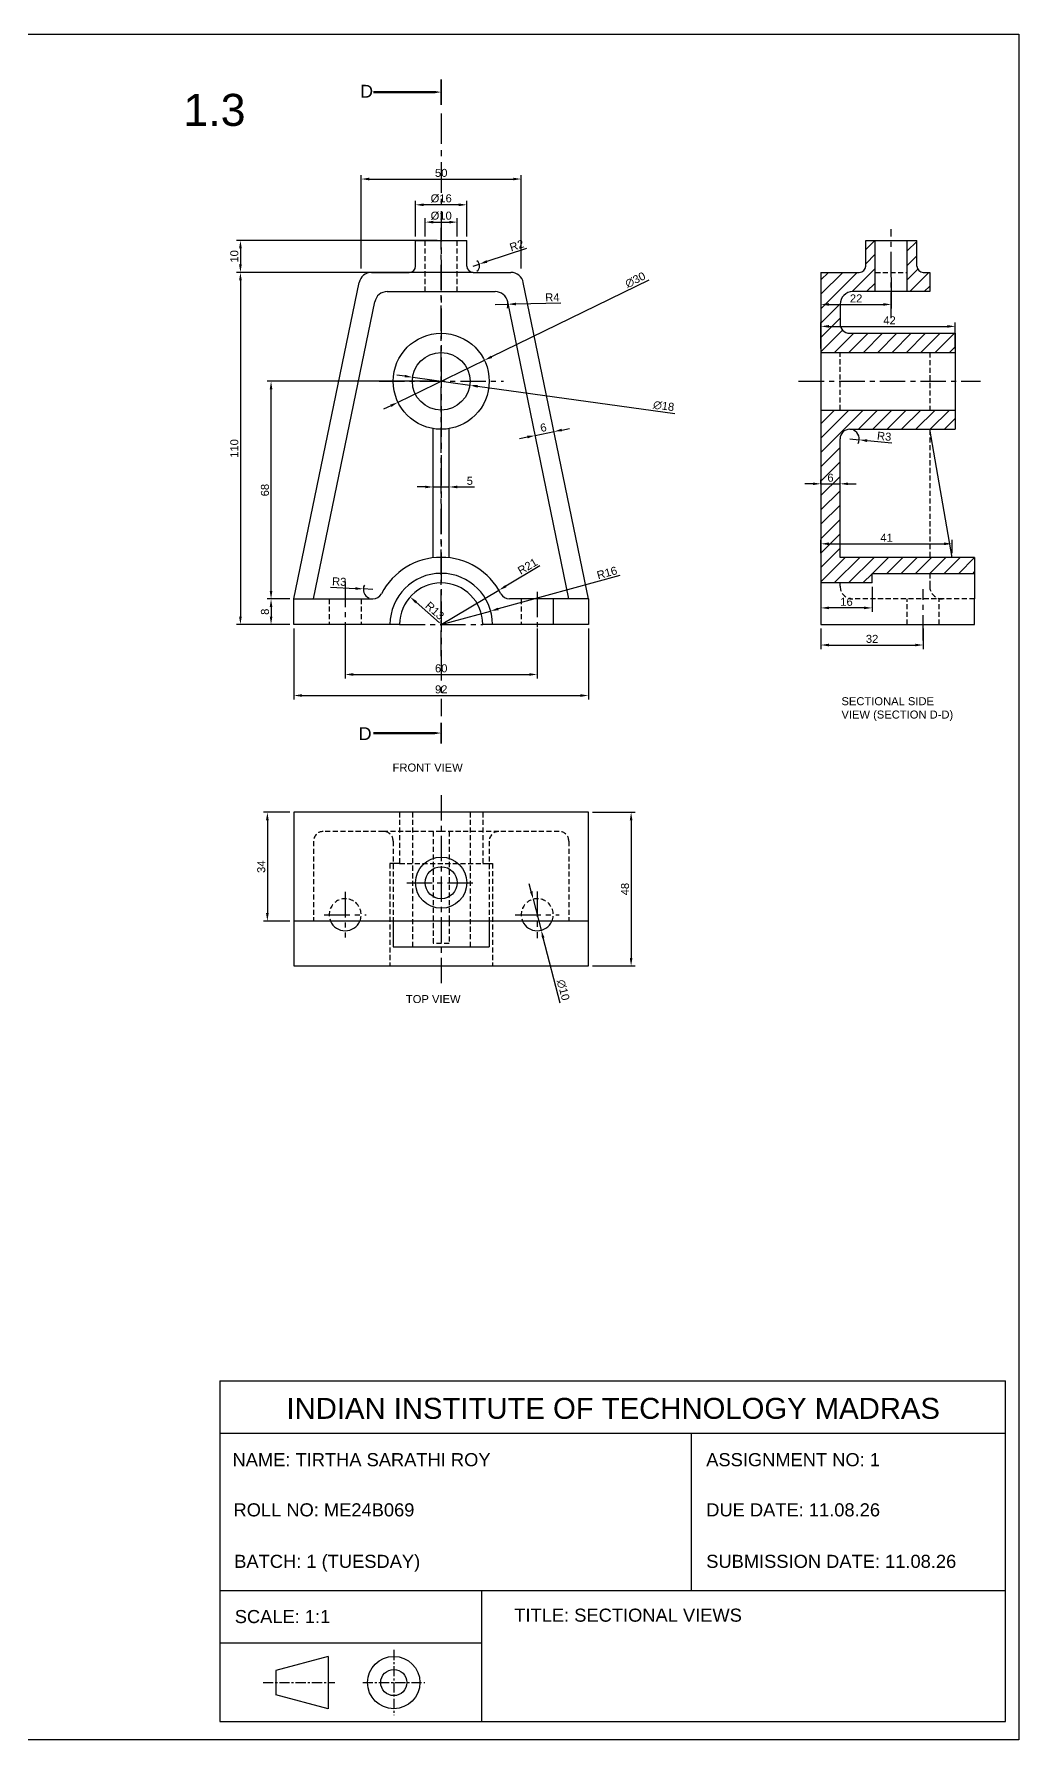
# Model space of a CAD drawing. Header units: millimetres. Extents: x 89 to 2222, y 348 to 1477.
# Drawn here: x 429 to 736, y 348 to 881 of the extents above; entities that cross this region are included whole.
import ezdxf

# ---------------------------------------------------------------- set-up
doc = ezdxf.new("R2010")
doc.units = ezdxf.units.MM
doc.header["$PDMODE"] = 32
doc.header["$PDSIZE"] = 1
doc.linetypes.add('CENTER', pattern=[50.8, 31.75, -6.35, 6.35, -6.35])
doc.linetypes.add('HIDDEN', pattern=[9.525, 6.35, -3.175])
doc.styles.get("Standard").update_dxf_attribs({"font": 'arial.ttf'})
doc.dimstyles.new('ISO-25', dxfattribs={"dimtxt": 2.5, "dimasz": 2.5, "dimexe": 1.25, "dimexo": 1.25, "dimtad": 1, "dimtxsty": 'Standard', "dimcen": 2.5, "dimclrd": 3, "dimclre": 3, "dimclrt": 3, "dimadec": 0, "dimazin": 0, "dimtfac": 1, "dimtmove": 0, "dimatfit": 3, "dimfxl": 1, "dimarcsym": 0})
pattern_1 = [(45, (-202.595, -113.141), (-2.245064, 2.245064), [])]

# ---------------------------------------------------------------- blocks, each defined once
blk = doc.blocks.new('*D44')
at = {"color": 3, "lineweight": -2, "transparency": 16777216}
for p, q in [((509.95, 695.53), (509.95, 673.36)), ((601.95, 695.53), (601.95, 673.36)), ((512.45, 674.61), (599.45, 674.61))]:
    blk.add_line(p, q, dxfattribs=at)
at = {"color": 3, "transparency": 16777216}
for points in [[(512.45, 675.03), (512.45, 674.2), (509.95, 674.61)], [(599.45, 675.03), (599.45, 674.2), (601.95, 674.61)]]:
    blk.add_solid(points, dxfattribs=at)
at = {"layer": 'Defpoints', "color": 0, "transparency": 16777216}
for p in [(509.95, 696.78), (601.95, 696.78), (601.95, 674.61)]:
    blk.add_point(p, dxfattribs=at)
at = {"color": 3, "transparency": 16777216, "insert": (555.95, 676.52), "char_height": 2.5, "attachment_point": 5}
blk.add_mtext('92', dxfattribs=at)
blk = doc.blocks.new('*D45')
at = {"color": 3, "lineweight": -2, "transparency": 16777216}
for p, q in [((525.95, 695.53), (525.95, 679.94)), ((585.95, 695.53), (585.95, 679.94)), ((528.45, 681.19), (583.45, 681.19))]:
    blk.add_line(p, q, dxfattribs=at)
at = {"color": 3, "transparency": 16777216}
for points in [[(528.45, 681.61), (528.45, 680.78), (525.95, 681.19)], [(583.45, 681.61), (583.45, 680.78), (585.95, 681.19)]]:
    blk.add_solid(points, dxfattribs=at)
at = {"layer": 'Defpoints', "color": 0, "transparency": 16777216}
for p in [(525.95, 696.78), (585.95, 696.78), (585.95, 681.19)]:
    blk.add_point(p, dxfattribs=at)
at = {"color": 3, "transparency": 16777216, "insert": (555.95, 683.1), "char_height": 2.5, "attachment_point": 5}
blk.add_mtext('60', dxfattribs=at)
blk = doc.blocks.new('*D46')
at = {"color": 3, "lineweight": -2, "transparency": 16777216}
for p, q in [((508.7, 704.78), (501.54, 704.78)), ((502.79, 702.28), (502.79, 699.28)), ((508.7, 696.78), (501.54, 696.78))]:
    blk.add_line(p, q, dxfattribs=at)
at = {"color": 3, "transparency": 16777216}
for points in [[(502.38, 702.28), (503.21, 702.28), (502.79, 704.78)], [(502.38, 699.28), (503.21, 699.28), (502.79, 696.78)]]:
    blk.add_solid(points, dxfattribs=at)
at = {"layer": 'Defpoints', "color": 0, "transparency": 16777216}
for p in [(509.95, 704.78), (502.79, 696.78), (509.95, 696.78)]:
    blk.add_point(p, dxfattribs=at)
at = {"color": 3, "transparency": 16777216, "insert": (500.89, 700.78), "char_height": 2.5, "attachment_point": 5, "rotation": 90}
blk.add_mtext('8', dxfattribs=at)
blk = doc.blocks.new('*D48')
at = {"color": 3, "lineweight": -2, "transparency": 16777216}
blk.add_line((555.37, 697.29), (548.1, 703.76), dxfattribs=at)
at = {"color": 3, "transparency": 16777216}
blk.add_solid([(548.38, 704.07), (547.83, 703.44), (546.24, 705.42)], dxfattribs=at)
at = {"layer": 'Defpoints', "color": 0, "transparency": 16777216}
for p in [(546.24, 705.42), (555.95, 696.78)]:
    blk.add_point(p, dxfattribs=at)
at = {"color": 3, "transparency": 16777216, "insert": (553.94, 701.11), "char_height": 2.5, "attachment_point": 5, "rotation": 318.3456}
blk.add_mtext('R13', dxfattribs=at)
blk = doc.blocks.new('*D49')
at = {"color": 3, "lineweight": -2, "transparency": 16777216}
for p, q in [((611.72, 712.06), (573.79, 701.67)), ((555.95, 696.78), (571.38, 701.01))]:
    blk.add_line(p, q, dxfattribs=at)
at = {"color": 3, "transparency": 16777216}
blk.add_solid([(573.68, 702.07), (573.9, 701.26), (571.38, 701.01)], dxfattribs=at)
at = {"layer": 'Defpoints', "color": 0, "transparency": 16777216}
for p in [(571.38, 701.01), (555.95, 696.78)]:
    blk.add_point(p, dxfattribs=at)
at = {"color": 3, "transparency": 16777216, "insert": (607.74, 712.94), "char_height": 2.5, "attachment_point": 5, "rotation": 15.3255}
blk.add_mtext('R16', dxfattribs=at)
blk = doc.blocks.new('*D50')
at = {"color": 3, "lineweight": -2, "transparency": 16777216}
for p, q in [((586.76, 715.09), (576.15, 708.78)), ((555.95, 696.78), (574, 707.51))]:
    blk.add_line(p, q, dxfattribs=at)
at = {"color": 3, "transparency": 16777216}
blk.add_solid([(575.94, 709.14), (576.36, 708.43), (574, 707.51)], dxfattribs=at)
at = {"layer": 'Defpoints', "color": 0, "transparency": 16777216}
for p in [(574, 707.51), (555.95, 696.78)]:
    blk.add_point(p, dxfattribs=at)
at = {"color": 3, "transparency": 16777216, "insert": (582.91, 714.99), "char_height": 2.5, "attachment_point": 5, "rotation": 30.729}
blk.add_mtext('R21', dxfattribs=at)
blk = doc.blocks.new('*D51')
at = {"color": 3, "lineweight": -2, "transparency": 16777216}
for p, q in [((521.35, 708.42), (529.13, 708.04)), ((534.62, 707.78), (531.62, 707.92))]:
    blk.add_line(p, q, dxfattribs=at)
blk.add_arc((534.62, 707.78), 3, 153.3536, 246.1268, dxfattribs=at)
at = {"color": 3, "transparency": 16777216}
blk.add_solid([(529.15, 708.46), (529.1, 707.63), (531.62, 707.92)], dxfattribs=at)
at = {"layer": 'Defpoints', "color": 0, "transparency": 16777216}
for p in [(531.62, 707.92), (534.62, 707.78)]:
    blk.add_point(p, dxfattribs=at)
at = {"color": 3, "transparency": 16777216, "insert": (524.08, 710.19), "char_height": 2.5, "attachment_point": 5, "rotation": 357.2269}
blk.add_mtext('R3', dxfattribs=at)
blk = doc.blocks.new('*D52')
at = {"color": 3, "lineweight": -2, "transparency": 16777216}
for p, q in [((554.7, 772.78), (501.54, 772.78)), ((502.79, 707.28), (502.79, 770.28)), ((508.7, 704.78), (501.54, 704.78))]:
    blk.add_line(p, q, dxfattribs=at)
at = {"color": 3, "transparency": 16777216}
for points in [[(502.38, 770.28), (503.21, 770.28), (502.79, 772.78)], [(502.38, 707.28), (503.21, 707.28), (502.79, 704.78)]]:
    blk.add_solid(points, dxfattribs=at)
at = {"layer": 'Defpoints', "color": 0, "transparency": 16777216}
for p in [(502.79, 772.78), (555.95, 772.78), (509.95, 704.78)]:
    blk.add_point(p, dxfattribs=at)
at = {"color": 3, "transparency": 16777216, "insert": (500.89, 738.78), "char_height": 2.5, "attachment_point": 5, "rotation": 90}
blk.add_mtext('68', dxfattribs=at)
blk = doc.blocks.new('*D53')
at = {"color": 3, "lineweight": -2, "transparency": 16777216}
for p, q in [((532.96, 806.78), (491.97, 806.78)), ((493.22, 804.28), (493.22, 699.28)), ((508.7, 696.78), (491.97, 696.78))]:
    blk.add_line(p, q, dxfattribs=at)
at = {"color": 3, "transparency": 16777216}
for points in [[(492.8, 804.28), (493.64, 804.28), (493.22, 806.78)], [(492.8, 699.28), (493.64, 699.28), (493.22, 696.78)]]:
    blk.add_solid(points, dxfattribs=at)
at = {"layer": 'Defpoints', "color": 0, "transparency": 16777216}
for p in [(534.21, 806.78), (493.22, 696.78), (509.95, 696.78)]:
    blk.add_point(p, dxfattribs=at)
at = {"color": 3, "transparency": 16777216, "insert": (491.32, 751.78), "char_height": 2.5, "attachment_point": 5, "rotation": 90}
blk.add_mtext('110', dxfattribs=at)
blk = doc.blocks.new('*D54')
at = {"color": 3, "lineweight": -2, "transparency": 16777216}
for p, q in [((554.7, 816.78), (491.97, 816.78)), ((493.22, 814.28), (493.22, 809.28)), ((554.7, 806.78), (491.97, 806.78))]:
    blk.add_line(p, q, dxfattribs=at)
at = {"color": 3, "transparency": 16777216}
for points in [[(492.8, 814.28), (493.64, 814.28), (493.22, 816.78)], [(492.8, 809.28), (493.64, 809.28), (493.22, 806.78)]]:
    blk.add_solid(points, dxfattribs=at)
at = {"layer": 'Defpoints', "color": 0, "transparency": 16777216}
for p in [(555.95, 816.78), (493.22, 806.78), (555.95, 806.78)]:
    blk.add_point(p, dxfattribs=at)
at = {"color": 3, "transparency": 16777216, "insert": (491.32, 811.78), "char_height": 2.5, "attachment_point": 5, "rotation": 90}
blk.add_mtext('10', dxfattribs=at)
blk = doc.blocks.new('*D55')
at = {"color": 3, "lineweight": -2, "transparency": 16777216}
for p, q in [((530.95, 808.03), (530.95, 837.2)), ((580.95, 808.03), (580.95, 837.2)), ((533.45, 835.95), (578.45, 835.95))]:
    blk.add_line(p, q, dxfattribs=at)
at = {"color": 3, "transparency": 16777216}
for points in [[(533.45, 836.36), (533.45, 835.53), (530.95, 835.95)], [(578.45, 836.36), (578.45, 835.53), (580.95, 835.95)]]:
    blk.add_solid(points, dxfattribs=at)
at = {"layer": 'Defpoints', "color": 0, "transparency": 16777216}
for p in [(580.95, 835.95), (530.95, 806.78), (580.95, 806.78)]:
    blk.add_point(p, dxfattribs=at)
at = {"color": 3, "transparency": 16777216, "insert": (555.95, 837.85), "char_height": 2.5, "attachment_point": 5}
blk.add_mtext('50', dxfattribs=at)
blk = doc.blocks.new('*D56')
at = {"color": 3, "lineweight": -2, "transparency": 16777216}
for p, q in [((547.95, 818.03), (547.95, 829.15)), ((561.45, 827.9), (550.45, 827.9)), ((563.95, 818.03), (563.95, 829.15))]:
    blk.add_line(p, q, dxfattribs=at)
at = {"color": 3, "transparency": 16777216}
for points in [[(550.45, 828.31), (550.45, 827.48), (547.95, 827.9)], [(561.45, 828.31), (561.45, 827.48), (563.95, 827.9)]]:
    blk.add_solid(points, dxfattribs=at)
at = {"layer": 'Defpoints', "color": 0, "transparency": 16777216}
for p in [(547.95, 827.9), (547.95, 816.78), (563.95, 816.78)]:
    blk.add_point(p, dxfattribs=at)
at = {"color": 3, "transparency": 16777216, "insert": (555.95, 829.87), "char_height": 2.5, "attachment_point": 5}
blk.add_mtext('%%C16', dxfattribs=at)
blk = doc.blocks.new('*D57')
at = {"color": 3, "lineweight": -2, "transparency": 16777216}
for p, q in [((582.63, 814.22), (570.23, 810.17)), ((565.95, 808.78), (567.85, 809.4))]:
    blk.add_line(p, q, dxfattribs=at)
blk.add_arc((565.95, 808.78), 2, 305.8099, 53.8752, dxfattribs=at)
at = {"color": 3, "transparency": 16777216}
blk.add_solid([(570.1, 810.57), (570.36, 809.78), (567.85, 809.4)], dxfattribs=at)
at = {"layer": 'Defpoints', "color": 0, "transparency": 16777216}
for p in [(565.95, 808.78), (567.85, 809.4)]:
    blk.add_point(p, dxfattribs=at)
at = {"color": 3, "transparency": 16777216, "insert": (579.55, 815.19), "char_height": 2.5, "attachment_point": 5, "rotation": 18.0653}
blk.add_mtext('R2', dxfattribs=at)
blk = doc.blocks.new('*D58')
at = {"color": 3, "lineweight": -2, "transparency": 16777216}
for p, q in [((572.8, 796.78), (576.8, 796.85)), ((593.35, 797.18), (579.3, 796.9))]:
    blk.add_line(p, q, dxfattribs=at)
blk.add_arc((572.8, 796.78), 4, 343.2062, 11.6336, dxfattribs=at)
at = {"color": 3, "transparency": 16777216}
blk.add_solid([(579.29, 797.32), (579.31, 796.49), (576.8, 796.85)], dxfattribs=at)
at = {"layer": 'Defpoints', "color": 0, "transparency": 16777216}
for p in [(572.8, 796.78), (576.8, 796.85)]:
    blk.add_point(p, dxfattribs=at)
at = {"color": 3, "transparency": 16777216, "insert": (590.68, 799), "char_height": 2.5, "attachment_point": 5, "rotation": 1.1111}
blk.add_mtext('R4', dxfattribs=at)
blk = doc.blocks.new('*D59')
at = {"color": 3, "lineweight": -2, "transparency": 16777216}
for p, q in [((585.7, 753.96), (585.06, 757.06)), ((585.31, 755.84), (591.19, 757.05)), ((591.58, 755.17), (590.94, 758.27)), ((593.64, 757.55), (596.08, 758.06)), ((582.86, 755.34), (580.41, 754.83))]:
    blk.add_line(p, q, dxfattribs=at)
at = {"color": 3, "transparency": 16777216}
for points in [[(593.55, 757.96), (593.72, 757.15), (591.19, 757.05)], [(582.78, 755.74), (582.95, 754.93), (585.31, 755.84)]]:
    blk.add_solid(points, dxfattribs=at)
at = {"layer": 'Defpoints', "color": 0, "transparency": 16777216}
for p in [(591.19, 757.05), (585.95, 752.73), (591.83, 753.94)]:
    blk.add_point(p, dxfattribs=at)
at = {"color": 3, "transparency": 16777216, "insert": (587.87, 758.31), "char_height": 2.5, "attachment_point": 5, "rotation": 11.6336}
blk.add_mtext('6', dxfattribs=at)
blk = doc.blocks.new('*D60')
at = {"color": 3, "lineweight": -2, "transparency": 16777216}
for p, q in [((550.95, 818.03), (550.95, 823.74)), ((553.45, 822.49), (558.45, 822.49)), ((560.95, 818.03), (560.95, 823.74))]:
    blk.add_line(p, q, dxfattribs=at)
at = {"color": 3, "transparency": 16777216}
for points in [[(553.45, 822.9), (553.45, 822.07), (550.95, 822.49)], [(558.45, 822.9), (558.45, 822.07), (560.95, 822.49)]]:
    blk.add_solid(points, dxfattribs=at)
at = {"layer": 'Defpoints', "color": 0, "transparency": 16777216}
for p in [(560.95, 822.49), (550.95, 816.78), (560.95, 816.78)]:
    blk.add_point(p, dxfattribs=at)
at = {"color": 3, "transparency": 16777216, "insert": (555.95, 824.46), "char_height": 2.5, "attachment_point": 5}
blk.add_mtext('%%C10', dxfattribs=at)
blk = doc.blocks.new('*D62')
at = {"color": 3, "lineweight": -2, "transparency": 16777216}
for p, q in [((674.57, 783.03), (674.57, 791.17)), ((677.07, 789.92), (714.07, 789.92)), ((716.57, 783.03), (716.57, 791.17))]:
    blk.add_line(p, q, dxfattribs=at)
at = {"color": 3, "transparency": 16777216}
for points in [[(677.07, 790.34), (677.07, 789.51), (674.57, 789.92)], [(714.07, 790.34), (714.07, 789.51), (716.57, 789.92)]]:
    blk.add_solid(points, dxfattribs=at)
at = {"layer": 'Defpoints', "color": 0, "transparency": 16777216}
for p in [(716.57, 789.92), (674.57, 781.78), (716.57, 781.78)]:
    blk.add_point(p, dxfattribs=at)
at = {"color": 3, "transparency": 16777216, "insert": (696.01, 791.8), "char_height": 2.5, "attachment_point": 5}
blk.add_mtext('42', dxfattribs=at)
blk = doc.blocks.new('*D63')
at = {"color": 3, "lineweight": -2, "transparency": 16777216}
for p, q in [((674.57, 805.53), (674.57, 795.53)), ((696.57, 805.15), (696.57, 795.53)), ((677.07, 796.78), (694.07, 796.78))]:
    blk.add_line(p, q, dxfattribs=at)
at = {"color": 3, "transparency": 16777216}
for points in [[(677.07, 797.19), (677.07, 796.36), (674.57, 796.78)], [(694.07, 797.19), (694.07, 796.36), (696.57, 796.78)]]:
    blk.add_solid(points, dxfattribs=at)
at = {"layer": 'Defpoints', "color": 0, "transparency": 16777216}
for p in [(674.57, 806.78), (696.57, 806.4), (696.57, 796.78)]:
    blk.add_point(p, dxfattribs=at)
at = {"color": 3, "transparency": 16777216, "insert": (685.57, 798.66), "char_height": 2.5, "attachment_point": 5}
blk.add_mtext('22', dxfattribs=at)
blk = doc.blocks.new('*D64')
at = {"color": 3, "lineweight": -2, "transparency": 16777216}
for p, q in [((672.07, 740.74), (669.57, 740.74)), ((674.57, 740.63), (674.57, 741.99)), ((674.57, 740.74), (680.57, 740.74)), ((680.57, 740.63), (680.57, 741.99)), ((683.07, 740.74), (685.57, 740.74))]:
    blk.add_line(p, q, dxfattribs=at)
at = {"color": 3, "transparency": 16777216}
for points in [[(672.07, 741.16), (672.07, 740.33), (674.57, 740.74)], [(683.07, 741.16), (683.07, 740.33), (680.57, 740.74)]]:
    blk.add_solid(points, dxfattribs=at)
at = {"layer": 'Defpoints', "color": 0, "transparency": 16777216}
for p in [(680.57, 740.74), (674.57, 739.38), (680.57, 739.38)]:
    blk.add_point(p, dxfattribs=at)
at = {"color": 3, "transparency": 16777216, "insert": (677.57, 742.64), "char_height": 2.5, "attachment_point": 5}
blk.add_mtext('6', dxfattribs=at)
blk = doc.blocks.new('*D65')
at = {"color": 3, "lineweight": -2, "transparency": 16777216}
for p, q in [((683.57, 754.78), (686.55, 754.47)), ((696.78, 753.42), (689.04, 754.21))]:
    blk.add_line(p, q, dxfattribs=at)
blk.add_arc((683.57, 754.78), 3, 330.2468, 66.1268, dxfattribs=at)
at = {"color": 3, "transparency": 16777216}
blk.add_solid([(689.08, 754.63), (688.99, 753.8), (686.55, 754.47)], dxfattribs=at)
at = {"layer": 'Defpoints', "color": 0, "transparency": 16777216}
for p in [(683.57, 754.78), (686.55, 754.47)]:
    blk.add_point(p, dxfattribs=at)
at = {"color": 3, "transparency": 16777216, "insert": (694.35, 755.58), "char_height": 2.5, "attachment_point": 5, "rotation": 354.12}
blk.add_mtext('R3', dxfattribs=at)
blk = doc.blocks.new('*D66')
at = {"color": 3, "lineweight": -2, "transparency": 16777216}
for p, q in [((674.57, 708.53), (674.57, 700.73)), ((690.57, 708.53), (690.57, 700.73)), ((688.07, 701.98), (677.07, 701.98))]:
    blk.add_line(p, q, dxfattribs=at)
at = {"color": 3, "transparency": 16777216}
for points in [[(677.07, 702.4), (677.07, 701.57), (674.57, 701.98)], [(688.07, 702.4), (688.07, 701.57), (690.57, 701.98)]]:
    blk.add_solid(points, dxfattribs=at)
at = {"layer": 'Defpoints', "color": 0, "transparency": 16777216}
for p in [(674.57, 709.78), (690.57, 709.78), (674.57, 701.98)]:
    blk.add_point(p, dxfattribs=at)
at = {"color": 3, "transparency": 16777216, "insert": (682.57, 703.88), "char_height": 2.5, "attachment_point": 5}
blk.add_mtext('16', dxfattribs=at)
blk = doc.blocks.new('*D67')
at = {"color": 3, "lineweight": -2, "transparency": 16777216}
for p, q in [((674.57, 695.53), (674.57, 689.14)), ((706.57, 695.53), (706.57, 689.14)), ((677.07, 690.39), (704.07, 690.39))]:
    blk.add_line(p, q, dxfattribs=at)
at = {"color": 3, "transparency": 16777216}
for points in [[(677.07, 690.8), (677.07, 689.97), (674.57, 690.39)], [(704.07, 690.8), (704.07, 689.97), (706.57, 690.39)]]:
    blk.add_solid(points, dxfattribs=at)
at = {"layer": 'Defpoints', "color": 0, "transparency": 16777216}
for p in [(674.57, 696.78), (706.57, 696.78), (706.57, 690.39)]:
    blk.add_point(p, dxfattribs=at)
at = {"color": 3, "transparency": 16777216, "insert": (690.57, 692.29), "char_height": 2.5, "attachment_point": 5}
blk.add_mtext('32', dxfattribs=at)
blk = doc.blocks.new('*D68')
at = {"color": 3, "lineweight": -2, "transparency": 16777216}
for p, q in [((674.57, 719.03), (674.57, 723.26)), ((677.07, 722.01), (713.07, 722.01)), ((715.57, 719.03), (715.57, 723.26))]:
    blk.add_line(p, q, dxfattribs=at)
at = {"color": 3, "transparency": 16777216}
for points in [[(677.07, 722.43), (677.07, 721.59), (674.57, 722.01)], [(713.07, 722.43), (713.07, 721.59), (715.57, 722.01)]]:
    blk.add_solid(points, dxfattribs=at)
at = {"layer": 'Defpoints', "color": 0, "transparency": 16777216}
for p in [(715.57, 722.01), (674.57, 717.78), (715.57, 717.78)]:
    blk.add_point(p, dxfattribs=at)
at = {"color": 3, "transparency": 16777216, "insert": (695.07, 723.89), "char_height": 2.5, "attachment_point": 5}
blk.add_mtext('41', dxfattribs=at)
blk = doc.blocks.new('*D164')
at = {"color": 3, "lineweight": -2, "transparency": 16777216}
for p, q in [((508.7, 638.14), (500.39, 638.14)), ((501.64, 635.64), (501.64, 606.64)), ((508.7, 604.14), (500.39, 604.14))]:
    blk.add_line(p, q, dxfattribs=at)
at = {"color": 3, "transparency": 16777216}
for points in [[(501.22, 635.64), (502.05, 635.64), (501.64, 638.14)], [(501.22, 606.64), (502.05, 606.64), (501.64, 604.14)]]:
    blk.add_solid(points, dxfattribs=at)
at = {"layer": 'Defpoints', "color": 0, "transparency": 16777216}
for p in [(509.95, 638.14), (501.64, 604.14), (509.95, 604.14)]:
    blk.add_point(p, dxfattribs=at)
at = {"color": 3, "transparency": 16777216, "insert": (499.73, 621.14), "char_height": 2.5, "attachment_point": 5, "rotation": 90}
blk.add_mtext('34', dxfattribs=at)
blk = doc.blocks.new('*D165')
at = {"color": 3, "lineweight": -2, "transparency": 16777216}
for p, q in [((603.2, 638.14), (616.53, 638.14)), ((615.28, 635.64), (615.28, 592.64)), ((603.2, 590.14), (616.53, 590.14))]:
    blk.add_line(p, q, dxfattribs=at)
at = {"color": 3, "transparency": 16777216}
for points in [[(614.87, 635.64), (615.7, 635.64), (615.28, 638.14)], [(614.87, 592.64), (615.7, 592.64), (615.28, 590.14)]]:
    blk.add_solid(points, dxfattribs=at)
at = {"layer": 'Defpoints', "color": 0, "transparency": 16777216}
for p in [(601.95, 638.14), (601.95, 590.14), (615.28, 590.14)]:
    blk.add_point(p, dxfattribs=at)
at = {"color": 3, "transparency": 16777216, "insert": (613.38, 614.14), "char_height": 2.5, "attachment_point": 5, "rotation": 90}
blk.add_mtext('48', dxfattribs=at)
blk = doc.blocks.new('*D175')
at = {"color": 3, "lineweight": -2, "transparency": 16777216}
for p, q in [((620.84, 804.32), (571.69, 780.43)), ((542.46, 766.22), (569.44, 779.33)), ((540.21, 765.13), (537.96, 764.03))]:
    blk.add_line(p, q, dxfattribs=at)
at = {"color": 3, "transparency": 16777216}
for points in [[(571.51, 780.8), (571.87, 780.05), (569.44, 779.33)], [(540.03, 765.5), (540.39, 764.75), (542.46, 766.22)]]:
    blk.add_solid(points, dxfattribs=at)
at = {"layer": 'Defpoints', "color": 0, "transparency": 16777216}
for p in [(569.44, 779.33), (542.46, 766.22)]:
    blk.add_point(p, dxfattribs=at)
at = {"color": 3, "transparency": 16777216, "insert": (616.59, 804.44), "char_height": 2.5, "attachment_point": 5, "rotation": 25.9216}
blk.add_mtext('∅30', dxfattribs=at)
blk = doc.blocks.new('*D176')
at = {"color": 3, "lineweight": -2, "transparency": 16777216}
for p, q in [((544.56, 774.37), (542.08, 774.72)), ((547.04, 774.02), (564.86, 771.53)), ((628.94, 762.57), (567.34, 771.18))]:
    blk.add_line(p, q, dxfattribs=at)
at = {"color": 3, "transparency": 16777216}
for points in [[(544.62, 774.78), (544.5, 773.96), (547.04, 774.02)], [(567.4, 771.6), (567.28, 770.77), (564.86, 771.53)]]:
    blk.add_solid(points, dxfattribs=at)
at = {"layer": 'Defpoints', "color": 0, "transparency": 16777216}
for p in [(547.04, 774.02), (564.86, 771.53)]:
    blk.add_point(p, dxfattribs=at)
at = {"color": 3, "transparency": 16777216, "insert": (625.47, 765.05), "char_height": 2.5, "attachment_point": 5, "rotation": 352.0403}
blk.add_mtext('∅18', dxfattribs=at)
blk = doc.blocks.new('*D178')
at = {"color": 3, "lineweight": -2, "transparency": 16777216}
for p, q in [((553.45, 739.13), (553.45, 741.01)), ((558.45, 739.13), (558.45, 741.01)), ((550.95, 739.76), (548.45, 739.76)), ((553.45, 739.76), (558.45, 739.76)), ((560.95, 739.76), (566.36, 739.76))]:
    blk.add_line(p, q, dxfattribs=at)
at = {"color": 3, "transparency": 16777216}
for points in [[(550.95, 740.18), (550.95, 739.34), (553.45, 739.76)], [(560.95, 740.18), (560.95, 739.34), (558.45, 739.76)]]:
    blk.add_solid(points, dxfattribs=at)
at = {"layer": 'Defpoints', "color": 0, "transparency": 16777216}
for p in [(553.45, 737.88), (558.45, 739.76), (558.45, 737.88)]:
    blk.add_point(p, dxfattribs=at)
at = {"color": 3, "transparency": 16777216, "insert": (564.9, 741.66), "char_height": 2.5, "attachment_point": 5}
blk.add_mtext('5', dxfattribs=at)
blk = doc.blocks.new('*D179')
at = {"color": 3, "lineweight": -2, "transparency": 16777216}
for p, q in [((584.07, 613.41), (583.45, 615.83)), ((584.7, 610.98), (587.2, 601.3)), ((593.1, 578.49), (587.83, 598.88))]:
    blk.add_line(p, q, dxfattribs=at)
at = {"color": 3, "transparency": 16777216}
for points in [[(584.48, 613.51), (583.67, 613.3), (584.7, 610.98)], [(588.23, 598.99), (587.42, 598.78), (587.2, 601.3)]]:
    blk.add_solid(points, dxfattribs=at)
at = {"layer": 'Defpoints', "color": 0, "transparency": 16777216}
for p in [(584.7, 610.98), (587.2, 601.3)]:
    blk.add_point(p, dxfattribs=at)
at = {"color": 3, "transparency": 16777216, "insert": (594.06, 582.63), "char_height": 2.5, "attachment_point": 5, "rotation": 284.4892}
blk.add_mtext('∅10', dxfattribs=at)

msp = doc.modelspace()

# ---------------------------------------------------------------- hatches: boundary and pattern name
h = msp.add_hatch()
h.set_pattern_fill('ANSI31', color=4)
h.set_pattern_definition(pattern_1)
h.paths.add_polyline_path([(680.565, 796.777, -0.4142136), (684.565, 800.777), (691.565, 800.777), (691.565, 816.777), (688.565, 816.777), (688.565, 808.777, -0.4142136), (686.565, 806.777), (674.565, 806.777), (674.565, 781.777), (716.565, 781.777), (716.565, 787.777), (683.565, 787.777, -0.4142136), (680.565, 790.777)])
h.paths.add_polyline_path([(683.565, 757.777), (716.565, 757.777), (716.565, 763.777), (674.565, 763.777), (674.565, 709.777), (690.565, 709.777), (690.565, 712.777), (722.565, 712.777), (722.565, 717.777), (712.565, 717.777), (680.565, 717.777), (680.565, 754.777, -0.4142136)])
h = msp.add_hatch()
h.set_pattern_fill('ANSI31', color=4)
h.set_pattern_definition(pattern_1)
h.paths.add_polyline_path([(708.565, 806.777), (706.565, 806.777, -0.4142136), (704.565, 808.777), (704.565, 816.777), (701.565, 816.777), (701.565, 800.777), (708.565, 800.777)])
h = msp.add_hatch()
h.set_pattern_fill('ANSI31', color=4)
h.set_pattern_definition(pattern_1)
h.paths.add_polyline_path([(722.565, 717.777), (712.565, 717.777), (708.565, 717.777), (708.565, 712.777), (722.565, 712.777)])

# ---------------------------------------------------------------- linework, layer by layer
at = {"color": 6, "lineweight": 35}
for p, q in [((555.949, 859.159), (555.949, 867.054)), ((555.949, 666.127), (555.949, 659.645))]:
    msp.add_line(p, q, dxfattribs=at)
at = {"color": 6, "linetype": 'CENTER', "ltscale": 0.3}
msp.add_line((555.949, 856.422), (555.949, 668.18), dxfattribs=at)
at = {"color": 1, "linetype": 'CENTER', "ltscale": 0.25}
for p, q in [((555.949, 686.938), (555.949, 820.681)), ((696.565, 792.562), (696.565, 820.244)), ((536.531, 772.777), (575.368, 772.777)), ((667.615, 772.777), (724.398, 772.777)), ((525.949, 710.195), (525.949, 692.93)), ((585.949, 707.036), (585.949, 693.562)), ((706.565, 691.812), (706.565, 707.8)), ((542.949, 696.777), (568.949, 696.777)), ((555.949, 643.484), (555.949, 583.739)), ((525.949, 613.265), (525.949, 599.022)), ((545.17, 616.144), (566.728, 616.144)), ((585.949, 613.438), (585.949, 598.849)), ((519.42, 606.144), (532.479, 606.144)), ((579.103, 606.144), (592.796, 606.144))]:
    msp.add_line(p, q, dxfattribs=at)
for p, q in [((547.949, 808.777), (547.949, 816.777)), ((547.949, 816.777), (563.949, 816.777)), ((563.949, 808.777), (563.949, 816.777)), ((688.565, 808.777), (688.565, 816.777)), ((688.565, 816.777), (704.565, 816.777)), ((691.565, 800.777), (691.565, 816.777)), ((701.565, 800.777), (701.565, 816.777)), ((704.565, 808.777), (704.565, 816.777)), ((534.21, 806.777), (545.949, 806.777)), ((565.949, 806.777), (545.949, 806.777)), ((565.949, 806.777), (577.689, 806.777)), ((674.565, 806.777), (686.565, 806.777)), ((674.565, 806.777), (674.565, 781.777)), ((706.565, 806.777), (708.565, 806.777)), ((708.565, 806.777), (708.565, 800.777)), ((509.949, 704.777), (530.292, 803.584)), ((539.1, 800.777), (572.798, 800.777)), ((601.949, 704.777), (581.607, 803.584)), ((708.565, 800.777), (684.565, 800.777)), ((516.075, 704.777), (535.182, 797.584)), ((595.824, 704.777), (576.716, 797.584)), ((680.565, 796.777), (680.565, 790.777)), ((683.565, 787.777), (716.565, 787.777)), ((716.565, 787.777), (716.565, 757.777)), ((674.565, 781.98), (674.565, 696.777)), ((674.565, 781.777), (716.565, 781.777)), ((674.565, 763.777), (716.565, 763.777)), ((553.449, 717.777), (553.449, 757.987)), ((558.449, 717.777), (558.449, 757.987)), ((683.565, 757.777), (716.565, 757.777)), ((715.565, 717.777), (708.565, 757.777)), ((680.565, 717.777), (680.565, 754.777)), ((712.565, 717.777), (680.565, 717.777)), ((722.565, 717.777), (712.565, 717.777)), ((722.565, 717.777), (722.565, 704.777)), ((690.565, 709.777), (674.565, 709.777)), ((690.565, 709.777), (690.565, 712.777)), ((690.565, 712.777), (722.565, 712.777)), ((509.949, 696.777), (509.949, 704.777)), ((509.949, 704.777), (534.619, 704.777)), ((601.949, 704.777), (577.28, 704.777)), ((590.949, 704.777), (590.949, 696.777)), ((601.949, 704.777), (601.949, 696.777)), ((722.565, 696.777), (722.565, 704.777)), ((542.949, 696.777), (509.949, 696.777)), ((555.949, 696.777), (555.949, 696.777)), ((601.949, 696.777), (568.949, 696.777)), ((674.565, 696.777), (722.565, 696.777)), ((601.949, 638.144), (509.949, 638.144)), ((509.949, 638.144), (509.949, 590.144)), ((601.949, 590.144), (601.949, 638.144)), ((542.949, 622.144), (539.949, 622.144)), ((568.949, 622.144), (571.949, 622.144)), ((601.949, 604.144), (509.949, 604.144)), ((540.949, 596.144), (570.949, 596.144)), ((509.949, 590.144), (601.949, 590.144)), ((486.825, 460.503), (732.225, 460.503)), ((486.825, 460.503), (486.825, 444.143)), ((732.225, 444.143), (732.225, 460.503)), ((486.825, 444.143), (486.825, 395.063)), ((634.065, 444.143), (486.825, 444.143)), ((732.225, 444.143), (634.065, 444.143)), ((634.065, 444.143), (634.065, 395.063)), ((732.225, 395.063), (732.225, 444.143)), ((486.825, 395.063), (486.825, 378.703)), ((486.825, 395.063), (732.225, 395.063)), ((568.625, 354.163), (568.625, 395.063)), ((732.225, 354.163), (732.225, 395.063)), ((486.825, 378.703), (486.825, 354.163)), ((486.825, 378.703), (568.625, 378.703)), ((520.681, 374.489), (504.321, 370.106)), ((520.681, 374.489), (520.681, 358.129)), ((504.321, 370.106), (504.321, 362.513)), ((520.681, 358.129), (504.321, 362.513)), ((486.825, 354.163), (568.625, 354.163)), ((568.625, 354.163), (732.225, 354.163))]:
    msp.add_line(p, q)
at = {"linetype": 'HIDDEN', "ltscale": 0.25}
for p, q in [((550.949, 800.777), (550.949, 816.777)), ((560.949, 800.777), (560.949, 816.777)), ((691.565, 806.777), (701.565, 806.777)), ((680.565, 763.777), (680.565, 781.777)), ((708.565, 781.777), (708.565, 763.777)), ((708.565, 757.609), (708.565, 717.777)), ((680.565, 708.777), (680.565, 709.777)), ((708.565, 712.777), (708.565, 708.777)), ((520.949, 704.777), (520.949, 696.777)), ((530.949, 704.777), (530.949, 696.777)), ((580.949, 704.777), (580.949, 696.777)), ((590.949, 704.777), (590.949, 696.777)), ((722.565, 704.777), (684.565, 704.777)), ((701.565, 696.777), (701.565, 704.777)), ((711.565, 696.777), (711.565, 704.777)), ((542.949, 638.144), (542.949, 622.144)), ((546.949, 638.144), (546.949, 596.144)), ((564.949, 638.144), (564.949, 596.144)), ((568.949, 638.144), (568.949, 622.144)), ((516.075, 629.144), (516.075, 604.144)), ((537.949, 632.144), (519.075, 632.144)), ((555.949, 632.144), (537.949, 632.144)), ((540.949, 629.144), (540.949, 604.144)), ((553.449, 632.144), (553.449, 597.144)), ((573.949, 632.144), (555.949, 632.144)), ((570.949, 629.144), (570.949, 604.144)), ((592.824, 632.144), (573.949, 632.144)), ((595.824, 629.144), (595.824, 604.144)), ((539.949, 622.144), (539.949, 590.144)), ((542.949, 622.144), (568.949, 622.144)), ((571.949, 622.144), (571.949, 590.144))]:
    msp.add_line(p, q, dxfattribs=at)
at = {"ltscale": 0.25}
for p, q in [((540.949, 604.144), (540.949, 596.144)), ((570.949, 604.144), (570.949, 596.144))]:
    msp.add_line(p, q, dxfattribs=at)
at = {"linetype": 'CENTER', "ltscale": 0.1}
for p, q in [((541.131, 376.504), (541.131, 356.115)), ((500.308, 366.309), (522.688, 366.309)), ((531.422, 366.309), (550.84, 366.309))]:
    msp.add_line(p, q, dxfattribs=at)
msp.add_lwpolyline([(89.429, 881.214), (736.431, 881.214), (736.431, 348.393), (89.429, 348.393)], close=True)
at = {"color": 6}
for points in [[(555.949, 863.106, 0, 2.25, 0), (549.699, 863.106, 0.75, 0.75, 0), (534.699, 863.106, 0.75, 0.75, 0)], [(555.949, 662.886, 0, 2.25, 0), (549.699, 662.886, 0.75, 0.75, 0), (534.699, 662.886, 0.75, 0.75, 0)]]:
    msp.add_lwpolyline(points, format="xyseb", dxfattribs=at)
at = {"linetype": 'HIDDEN', "ltscale": 0.25}
msp.add_lwpolyline([(558.449, 632.144), (558.449, 604.144), (558.449, 597.144), (553.449, 597.144)], dxfattribs=at)
for centre, radius in [((555.949, 772.777), 15), ((555.949, 772.777), 9), ((555.949, 616.144), 8), ((555.949, 616.144), 5), ((541.131, 366.309), 8.18), ((541.131, 366.309), 4.09)]:
    msp.add_circle(centre, radius)
for centre, radius, start, end in [((534.21, 802.777), 4, 90, 168.36637), ((545.949, 808.777), 2, 270, 0), ((565.949, 808.777), 2, 180, 270), ((577.689, 802.777), 4, 11.63363, 90), ((686.565, 808.777), 2, 270, 0), ((706.565, 808.777), 2, 180, 270), ((539.1, 796.777), 4, 90, 168.36637), ((572.798, 796.777), 4, 11.63363, 90), ((684.565, 796.777), 4, 90, 180), ((683.565, 790.777), 3, 180, 270), ((683.565, 754.777), 3, 90, 180), ((555.949, 696.777), 21, 27.27961, 152.72039), ((555.949, 696.777), 16, 0, 180), ((555.949, 696.777), 13, 0, 180), ((534.619, 707.777), 3, 270, 332.72039), ((577.28, 707.777), 3, 207.27961, 270), ((525.949, 606.144), 5, 203.57818, 336.42182), ((585.949, 606.144), 5, 203.57818, 336.42182)]:
    msp.add_arc(centre, radius, start, end)
for centre, radius, start, end in [((684.565, 708.777), 4, 180, 270), ((712.565, 708.777), 4, 180, 270), ((519.075, 629.144), 3, 90, 180), ((537.949, 629.144), 3, 0, 90), ((573.949, 629.144), 3, 90, 180), ((592.824, 629.144), 3, 0, 90), ((525.949, 606.144), 5, 336.42182, 203.57818), ((585.949, 606.144), 5, 336.42182, 203.57818)]:
    msp.add_arc(centre, radius, start, end, dxfattribs=at)

# ---------------------------------------------------------------- texts
at = {"attachment_point": 1}
for s, width, gutter_width, heights, insert, char_height in [('{\\C6;D}', 5.39243, 12.5, [0], (530.631, 865.372), 4), ('{\\C6;D}', 5.39243, 12.5, [0], (530.168, 664.712), 4), ('{\\C3;FRONT VIEW}', 34.04494, 12.5, [0], (540.754, 653.365), 2.5), ('INDIAN INSTITUTE OF TECHNOLOGY MADRAS', 206.54469, 20.45, [3.177], (507.603, 455.22), 6.54399), ('NAME: TIRTHA SARATHI ROY', 82.28489, 20.45, [2.08], (490.743, 437.967), 4.08999), ('ASSIGNMENT NO: 1', 55.29127, 20.45, [0], (638.75, 437.967), 4.08999), ('ROLL NO: ME24B069', 57.11694, 20.45, [4.363], (491.053, 422.293), 4.08999), ('DUE DATE: 11.08.26', 57.11694, 20.45, [0], (638.75, 422.293), 4.08999), ('BATCH: 1 (TUESDAY)', 64.15873, 20.45, [0], (491.289, 406.21), 4.08999), ('SUBMISSION DATE: 11.08.26', 79.93761, 20.45, [0], (638.75, 406.21), 4.08999), ('SCALE: 1:1', 30.52322, 20.45, [0], (491.444, 388.96), 4.09), ('TITLE: SECTIONAL VIEWS', 78.02333, 20.45, [0], (578.781, 389.397), 4.08999)]:
    msp.add_mtext_dynamic_manual_height_columns(s, width=width, gutter_width=gutter_width, heights=heights, dxfattribs=dict(at, insert=insert, char_height=char_height))
at = {"color": 3, "attachment_point": 1}
for s, width, insert, char_height in [('1.3', 25.87837, (475.404, 862.552), 10), ('SECTIONAL SIDE VIEW (SECTION D-D)', 37.77885, (680.994, 674.088), 2.5), ('TOP VIEW', 18.76682, (544.922, 581.054), 2.5)]:
    msp.add_mtext_dynamic_manual_height_columns(s, width=width, gutter_width=12.5, heights=[0], dxfattribs=dict(at, insert=insert, char_height=char_height))

# ---------------------------------------------------------------- dimensions: what is measured, and where the dimension line sits
for base, p1, p2, picture, middle in [((580.949, 835.945), (530.949, 806.777), (580.949, 806.777), '*D55', (555.949, 835.945)), ((696.565, 796.778), (674.565, 806.777), (696.565, 806.403), '*D63', (685.565, 796.778)), ((716.565, 789.922), (674.565, 781.777), (716.565, 781.777), '*D62', (696.007, 789.922)), ((558.449, 739.76), (553.449, 737.882), (558.449, 737.882), '*D178', (564.903, 739.76)), ((601.949, 674.614), (509.949, 696.777), (601.949, 696.777), '*D44', (555.949, 674.614)), ((585.949, 681.194), (525.949, 696.777), (585.949, 696.777), '*D45', (555.949, 681.194))]:
    dim = msp.add_linear_dim(base=base, p1=p1, p2=p2, dimstyle='ISO-25')
    dim.commit()
    dim.dimension.update_dxf_attribs({"geometry": picture, "text_midpoint": middle, "dimtype": 160})
for base, p1, p2, picture, middle in [((547.949, 827.898), (563.949, 816.777), (547.949, 816.777), '*D56', (555.949, 827.898)), ((560.949, 822.487), (550.949, 816.777), (560.949, 816.777), '*D60', (555.949, 822.487))]:
    dim = msp.add_linear_dim(base=base, p1=p1, p2=p2, text='%%C<>', dimstyle='ISO-25')
    dim.commit()
    dim.dimension.update_dxf_attribs({"geometry": picture, "text_midpoint": middle, "dimtype": 160})
for base, p1, p2, picture, middle in [((493.222, 806.777), (555.949, 816.777), (555.949, 806.777), '*D54', (491.32, 811.777)), ((502.794, 772.777), (509.949, 704.777), (555.949, 772.777), '*D52', (500.892, 738.777)), ((501.637, 604.144), (509.949, 638.144), (509.949, 604.144), '*D164', (499.735, 621.144)), ((615.285, 590.144), (601.949, 638.144), (601.949, 590.144), '*D165', (613.383, 614.144))]:
    dim = msp.add_linear_dim(base=base, p1=p1, p2=p2, angle=90, dimstyle='ISO-25')
    dim.commit()
    dim.dimension.update_dxf_attribs({"geometry": picture, "text_midpoint": middle})
for center, mpoint, picture, middle in [((565.949, 808.777), (567.851, 809.397), '*D57', (580.137, 813.405)), ((572.798, 796.777), (576.798, 796.855), '*D58', (590.713, 797.124)), ((555.949, 696.777), (574.001, 707.507), '*D50', (583.866, 713.372)), ((555.949, 696.777), (571.38, 701.006), '*D49', (608.241, 711.107)), ((555.949, 696.777), (546.236, 705.417), '*D48', (552.671, 699.693))]:
    dim = msp.add_radius_dim(center=center, mpoint=mpoint, dimstyle='ISO-25')
    dim.commit()
    dim.dimension.update_dxf_attribs({"geometry": picture, "text_midpoint": middle, "dimtype": 164})
for base, p1, p2, angle, picture, middle, dimtype in [((493.222, 696.777), (534.21, 806.777), (509.949, 696.777), 90, '*D53', (493.222, 751.777), 160), ((591.187, 757.05), (585.951, 752.731), (591.827, 753.941), 11.63363, '*D59', (588.249, 756.445), 161), ((502.794, 696.777), (509.949, 704.777), (509.949, 696.777), 90, '*D46', (502.794, 700.777), 160)]:
    dim = msp.add_linear_dim(base=base, p1=p1, p2=p2, angle=angle, dimstyle='ISO-25')
    dim.commit()
    dim.dimension.update_dxf_attribs({"geometry": picture, "text_midpoint": middle, "dimtype": dimtype})
for p1, p2, picture, middle in [((542.458, 766.22), (569.44, 779.334), '*D175', (617.453, 802.67)), ((547.036, 774.023), (564.863, 771.531), '*D176', (625.196, 763.095)), ((584.698, 610.985), (587.2, 601.303), '*D179', (592.152, 582.141))]:
    dim = msp.add_diameter_dim_2p(p1=p1, p2=p2, dimstyle='ISO-25')
    dim.commit()
    dim.dimension.update_dxf_attribs({"geometry": picture, "text_midpoint": middle, "dimtype": 163})
for center, mpoint, picture, middle in [((683.565, 754.777), (686.55, 754.47), '*D65', (694.345, 755.579)), ((534.619, 707.777), (531.622, 707.922), '*D51', (524.082, 710.192))]:
    dim = msp.add_radius_dim(center=center, mpoint=mpoint, dimstyle='ISO-25')
    dim.commit()
    dim.dimension.update_dxf_attribs({"geometry": picture, "text_midpoint": middle})
for base, p1, p2, picture, middle in [((680.565, 740.743), (674.565, 739.379), (680.565, 739.379), '*D64', (677.565, 742.645)), ((715.565, 722.009), (674.565, 717.777), (715.565, 717.777), '*D68', (695.065, 723.889)), ((674.565, 701.983), (690.565, 709.777), (674.565, 709.777), '*D66', (682.565, 703.885)), ((706.565, 690.387), (674.565, 696.777), (706.565, 696.777), '*D67', (690.565, 692.289))]:
    dim = msp.add_linear_dim(base=base, p1=p1, p2=p2, dimstyle='ISO-25')
    dim.commit()
    dim.dimension.update_dxf_attribs({"geometry": picture, "text_midpoint": middle})

doc.saveas('drawing.dxf')
